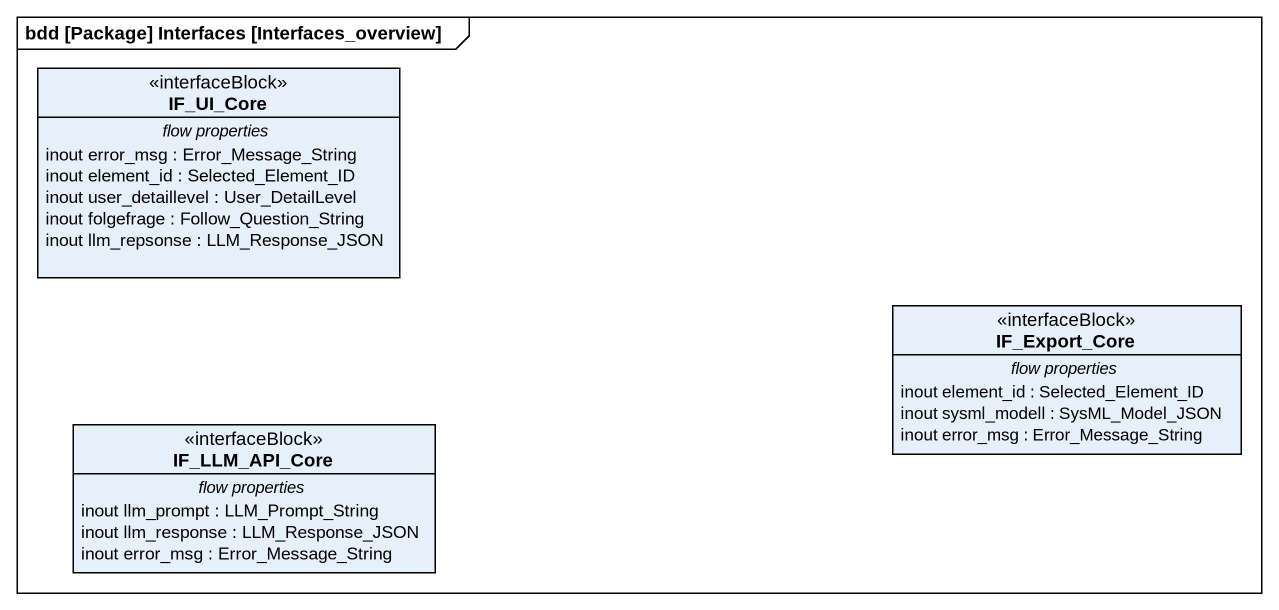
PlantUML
@startuml
mainframe bdd [Package] Interfaces [Interfaces_overview]
hide circle
hide empty members
class IF_UI_Core <<interfaceBlock>> {
  -- flow properties --
  inout error_msg : Error_Message_String
  inout element_id : Selected_Element_ID
  inout user_detaillevel : User_DetailLevel
  inout folgefrage : Follow_Question_String
  inout llm_repsonse : LLM_Response_JSON
}
class IF_Export_Core <<interfaceBlock>> {
  -- flow properties --
  inout element_id : Selected_Element_ID
  inout sysml_modell : SysML_Model_JSON
  inout error_msg : Error_Message_String
}
class IF_LLM_API_Core <<interfaceBlock>> {
  -- flow properties --
  inout llm_prompt : LLM_Prompt_String
  inout llm_response : LLM_Response_JSON
  inout error_msg : Error_Message_String
}
@enduml
